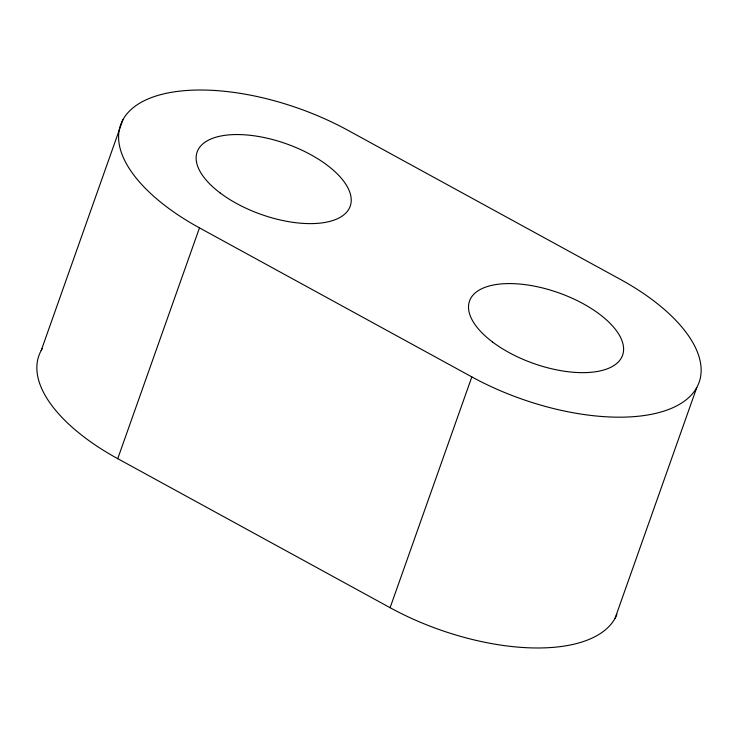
<?xml version="1.0" encoding="UTF-8"?>
<svg xmlns="http://www.w3.org/2000/svg" width="738" height="738" viewBox="0 0 738 738"><rect width="100%" height="100%" fill="white"/><g stroke="black" fill="none" stroke-linecap="round" stroke-linejoin="round"><path stroke-width="1.11" d="M41.19 350.541L122.923 119.731M616.931 614.32A162.378 74.981 19.5 0 1 390.107 607.706L117.739 458.676L199.472 227.876A162.378 74.981 19.5 0 1 137.489 104.565A162.378 74.981 19.5 0 1 347.893 130.294L620.261 279.324A162.378 74.981 19.5 0 1 682.244 402.625A162.378 74.981 19.5 0 1 471.84 376.906L199.472 227.876M390.107 607.706L471.84 376.906M615.077 618.269L696.81 387.459M117.739 458.676A162.378 74.981 19.5 0 1 42.241 348.742M492.587 342.035A81.189 37.49 19.5 0 0 621.433 357.792A81.189 37.49 19.5 0 0 524.137 284.517A81.189 37.49 19.5 0 0 492.587 342.035M220.21 193.005A81.189 37.49 19.5 0 0 349.056 208.762A81.189 37.49 19.5 0 0 251.769 135.488A81.189 37.49 19.5 0 0 220.21 193.005"/></g></svg>
